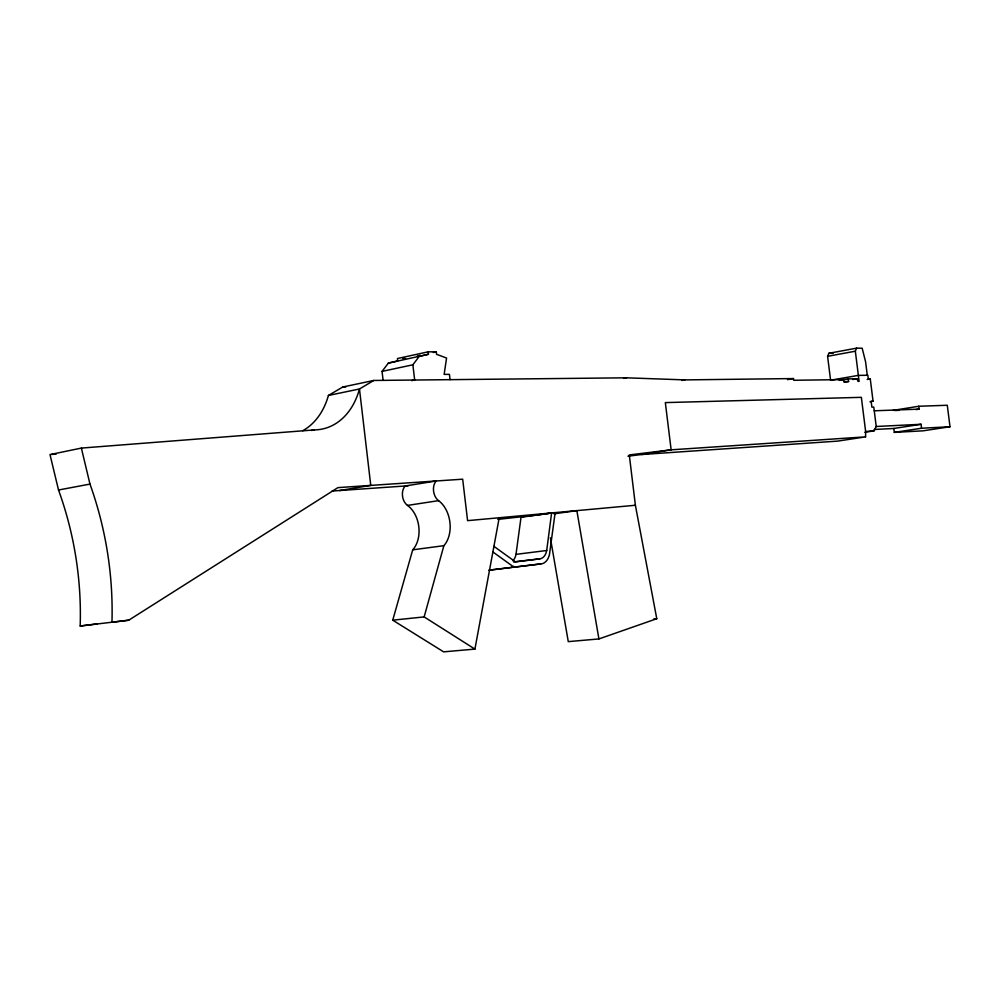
<?xml version="1.0" encoding="UTF-8"?>
<svg xmlns="http://www.w3.org/2000/svg" width="1000" height="1000" viewBox="0 0 1000 1000"><rect width="100%" height="100%" fill="white"/><g stroke="black" fill="none" stroke-linecap="round" stroke-linejoin="round"><path stroke-width="1.5" d="M865.575 436.863L865.65 431.55L861.35 397.337L665.337 402.6L671.137 449.825L865.575 436.863L837.688 441.112L641.5 454.525L627.95 456.2M513.737 562.05L539.875 558.837A13.225 8.65 82.8 0 0 546.712 550.5L551.6 512.95L521.025 517.25L516 554.362A13.062 8.7 82.8 0 1 512.85 560.763M555.138 512.625L549.487 554.362A16.137 10.55 82.9 0 1 540.825 563.913L514 567.175L492.887 551.95M392.738 620.175L424.15 616.912L443.875 545.675A26.75 18.587 81.9 0 0 438.562 500.65A11.612 8 80.9 0 1 436.225 480.975L405.2 485.988A11.463 8.037 80.9 0 0 407.488 505.412A26.4 18.663 81.9 0 1 412.713 549.825L392.738 620.175L443.612 651.85L474.913 649.1L499.212 517.75M839.212 380.375L848.25 378.888L857.013 378.762L858.025 381.375L859.112 381.35L855.337 351.213L856.587 348.15L862.175 348.212L865.575 361.75L867.275 375.275M869.975 401.737L873.062 401.238L870.263 378.925L868.325 378.95L867.862 375.275L858.363 375.375L830.588 380.238L827.6 356.312L828.875 353.288L856.587 348.15M864.8 432.275L874.05 430.85L876.225 426.488L873.787 407.1L871.888 407.163L871.15 401.287L873.062 401.238M382.05 371.388L412.875 364.8L419.15 356.438L428.462 354.263L428.175 351.825L397.45 358.525L397.725 360.925L388.375 363.113L382.05 371.388L383.113 380.4M128.75 620.2L80.188 626.013A349.787 334.35 79.6 0 0 58.525 490.012L50 454.588L81.363 448.088L89.975 484.087A356.3 336.337 80 0 1 111.962 622.288L128.75 620.2L337.938 487.625L462.675 479.188L467.587 520.65L635.388 505.262L656.775 618.713L598.913 638.938L568.275 641.625L550.375 537.8M848.25 378.888L848.587 381.512L843.875 381.587L843.625 379.6L793.7 380.275L793.487 378.562L684.862 379.9L626.512 377.812L373.8 380.462L359.475 388.988A77.4 56.212 75.4 0 1 314.375 429.913L311.4 430.487M302.762 430.712A76.312 56.35 75.2 0 0 328.425 395.45L342.812 386.987L373.8 380.462M417.275 356L420.2 355.363M433.363 352.5L436.287 351.863L436.562 354.3L446.562 358.05L444.137 374.387L449.425 374.35L450.05 379.663M388.375 363.113L428.462 354.263M328.425 395.45L359.475 388.988L370.763 485.4L339.513 490.538M411.737 380.637L414.675 380.037L412.875 364.8M623.538 378.375L626.512 377.812M58.525 490.012L89.975 484.087M681.938 380.438L684.862 379.9M827.6 356.312L855.337 351.213M787.5 379.625L793.487 378.562M852.625 379.538L857.013 378.762M844.188 382.287L848.587 381.512M867.188 379.462L870.263 378.925M893.088 410.387L918.787 406.262L947.288 405.262L950 426.75L923.075 430.825L894.3 432.388L893.812 428.475L874.163 429.487M916.125 409.6L919.15 409.125L918.787 406.262M641.5 454.525L671.137 449.825L629.288 454.938L635.388 505.262M893.812 428.475L921.062 424.288L921.562 428.237L950 426.75M407.488 505.412L438.562 500.65M894.3 432.388L921.562 428.237M541.388 514.55L497.788 519.4M545.962 513.913L549.025 513.475M554.025 513.837L576.85 510.625L598.913 638.938M412.713 549.825L443.875 545.675M516 554.362L546.712 550.5M80.188 626.013L96.962 623.925M489.075 570.175L510.05 567.612A15.925 10.613 82.9 0 0 513.837 566.325M489.263 570.15L540.825 563.913M539.875 558.837L515.312 561.763L493.925 546.35M653.75 619L656.775 618.713M865.65 431.55L874.05 430.85M51.55 454.462L56.212 454.087M81.363 448.088L314.375 429.913M332.025 491.05L408.15 485.788M876.225 426.488L921.062 424.288M874.25 410.8L919.15 409.125M894.6 410.513L899.163 410.35M342.812 386.987L345.85 386.95M402.863 358.525L405.575 358.537M428.175 351.825L436.287 351.863M828.875 353.288L833.112 353.312M424.15 616.912L474.913 649.1"/></g></svg>
